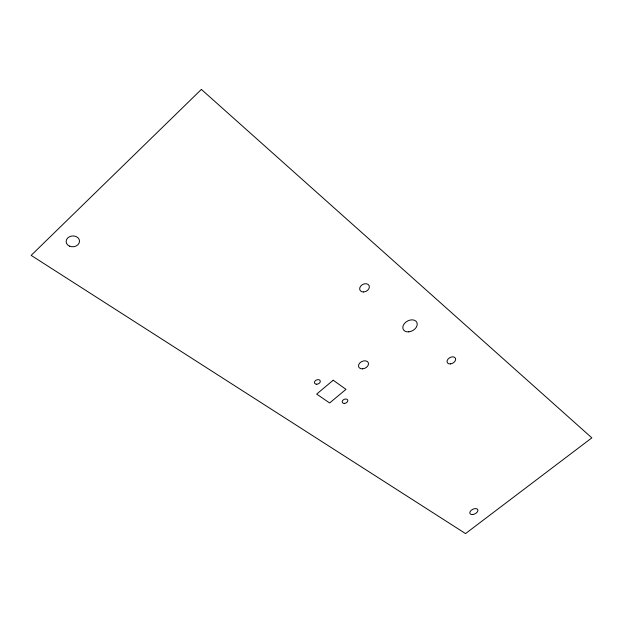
<?xml version="1.0" encoding="UTF-8"?>
<svg xmlns="http://www.w3.org/2000/svg" width="623" height="623" viewBox="0 0 623 623"><rect width="100%" height="100%" fill="white"/><g stroke="black" fill="none" stroke-linecap="round" stroke-linejoin="round"><path stroke-width="0.93" d="M201.377 89.416L31.15 255.375L465.537 533.584L591.85 437.86L201.377 89.416M333.188 380.225L316.671 394.094L329.629 402.98L345.991 389.344L333.188 380.225M363.614 291.977A5.101 3.831 -27.5 0 0 369.096 285.607A5.101 3.831 -27.5 0 0 360.826 285.949A5.101 3.831 -27.5 0 0 363.614 291.977M450.406 363.925A4.634 3.146 -29.2 0 0 455.468 358.287A4.634 3.146 -29.2 0 0 448.155 358.957A4.634 3.146 -29.2 0 0 450.406 363.925M408.789 331.857A7.655 5.451 -28.6 0 0 416.803 322.301A7.655 5.451 -28.6 0 0 404.506 323.438A7.655 5.451 -28.6 0 0 408.789 331.857M472.717 514.528A4.353 2.523 -26.5 0 0 477.794 509.731A4.353 2.523 -26.5 0 0 471.05 510.471A4.353 2.523 -26.5 0 0 472.717 514.528M69.48 246.132A6.697 5.42 -3.9 0 0 79.526 241.194A6.697 5.42 -3.9 0 0 69.488 236.732A6.697 5.42 -3.9 0 0 69.48 246.132M362.461 368.863A5.272 3.715 -25.2 0 0 368.271 362.602A5.272 3.715 -25.2 0 0 359.759 363.03A5.272 3.715 -25.2 0 0 362.461 368.863M344.254 403.4A2.936 2.017 -23.6 0 0 347.712 400.091A2.936 2.017 -23.6 0 0 343.008 400.13A2.936 2.017 -23.6 0 0 344.254 403.4M316.679 384.212A3.029 2.134 -22.5 0 0 320.191 380.778A3.029 2.134 -22.5 0 0 315.293 380.778A3.029 2.134 -22.5 0 0 316.679 384.212"/></g></svg>
